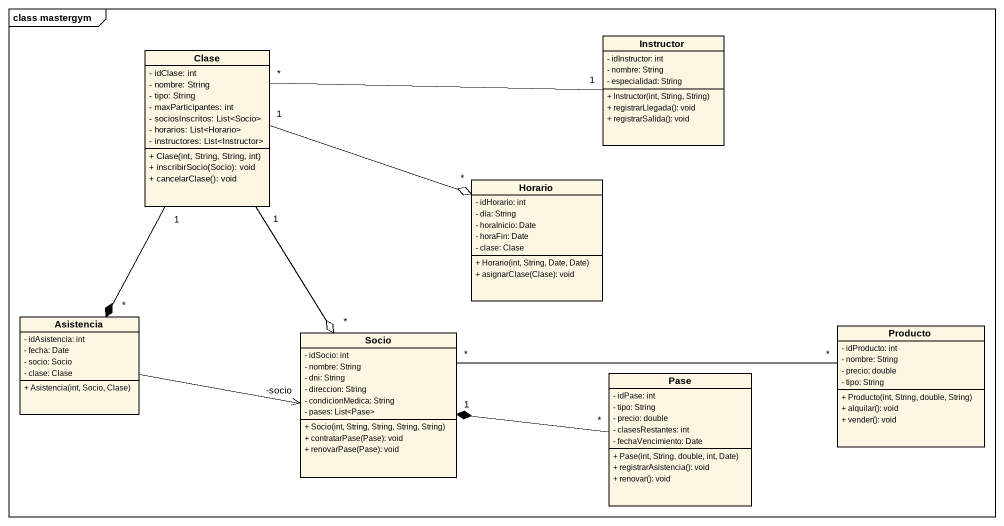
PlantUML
@startuml
mainframe class mastergym
hide circle
hide empty members
skinparam classAttributeIconSize 0
class Instructor {
  - idInstructor: int
  - nombre: String
  - especialidad: String
  + Instructor(int, String, String)
  + registrarLlegada(): void
  + registrarSalida(): void
}
class Clase {
  - idClase: int
  - nombre: String
  - tipo: String
  - maxParticipantes: int
  - sociosInscritos: List<Socio>
  - horarios: List<Horario>
  - instructores: List<Instructor>
  + Clase(int, String, String, int)
  + inscribirSocio(Socio): void
  + cancelarClase(): void
}
class Horario {
  - idHorario: int
  - dia: String
  - horaInicio: Date
  - horaFin: Date
  - clase: Clase
  + Horario(int, String, Date, Date)
  + asignarClase(Clase): void
}
class Asistencia {
  - idAsistencia: int
  - fecha: Date
  - socio: Socio
  - clase: Clase
  + Asistencia(int, Socio, Clase)
}
class Producto {
  - idProducto: int
  - nombre: String
  - precio: double
  - tipo: String
  + Producto(int, String, double, String)
  + alquilar(): void
  + vender(): void
}
class Socio {
  - idSocio: int
  - nombre: String
  - dni: String
  - direccion: String
  - condicionMedica: String
  - pases: List<Pase>
  + Socio(int, String, String, String, String)
  + contratarPase(Pase): void
  + renovarPase(Pase): void
}
class Pase {
  - idPase: int
  - tipo: String
  - precio: double
  - clasesRestantes: int
  - fechaVencimiento: Date
  + Pase(int, String, double, int, Date)
  + registrarAsistencia(): void
  + renovar(): void
}
Clase "*" -right- "1" Instructor
Clase "1" -right-o "*" Horario
Clase "1" --* "*" Asistencia
Clase "1" --o "*" Socio
Asistencia -right-> "-socio" Socio
Socio "*" -right- "*" Producto
Socio "1" *-right- "*" Pase
@enduml
